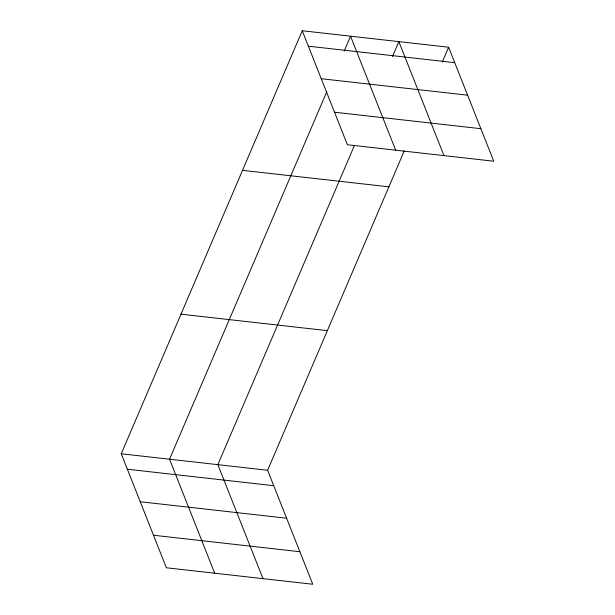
<?xml version="1.0" encoding="UTF-8"?>
<svg xmlns="http://www.w3.org/2000/svg" width="615" height="615" viewBox="0 0 615 615"><rect width="100%" height="100%" fill="white"/><g stroke="black" fill="none" stroke-linecap="round" stroke-linejoin="round"><path stroke-width="0.92" d="M404.293 150.829L267.617 470.26L312.751 584.25L166.381 567.776L121.247 453.778L302.249 30.75L448.619 47.224L493.753 161.222L347.383 144.74L302.249 30.75M326.88 91.504L169.548 459.221L214.681 573.211M344.162 51.114L350.55 36.185L395.683 150.175M354.524 145.225L217.856 464.656L262.989 578.646M392.47 56.549L398.851 41.628L443.984 155.618M442.231 62.153L448.619 47.224M308.361 46.187L454.731 62.669M321.238 78.712L467.608 95.187M334.506 112.222L480.876 128.696M242.518 170.347L388.888 186.829M180.979 314.18L327.349 330.655M121.247 453.778L267.617 470.26M127.359 469.222L273.736 485.696M140.235 501.74L286.613 518.222M153.504 535.25L299.874 551.724"/></g></svg>
